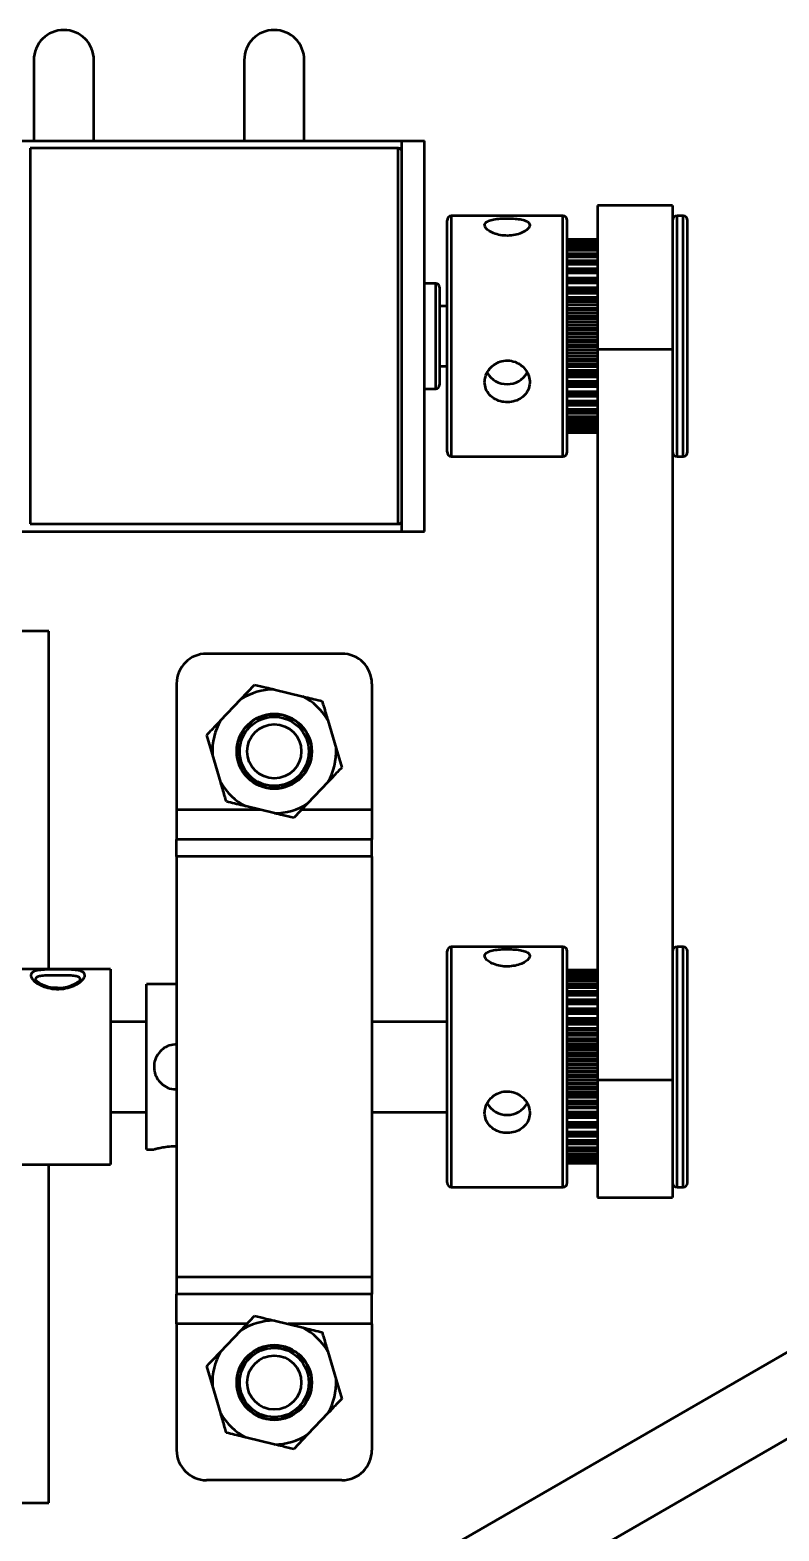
# Model space of a CAD drawing. Header units: millimetres. Extents: x 263 to 2983, y 441 to 2500.
# Drawn here: x 752.9 to 802.7, y 1828.7 to 1928.6 of the extents above; entities that cross this region are included whole.
import ezdxf

# ---------------------------------------------------------------- set-up
doc = ezdxf.new("R2010")
doc.units = ezdxf.units.MM
doc.header["$LTSCALE"] = 0.5
doc.layers.add('BOL', color=7, linetype='Continuous', lineweight=50)

msp = doc.modelspace()

# ---------------------------------------------------------------- linework, layer by layer
at = {"layer": 'BOL'}
for p, q in [((753.154, 1926.622), (753.154, 1921.252)), ((757.154, 1921.252), (757.154, 1926.622)), ((767.154, 1926.622), (767.154, 1921.252)), ((771.154, 1921.252), (771.154, 1926.622)), ((748.654, 1921.252), (777.654, 1921.252)), ((777.404, 1920.752), (752.904, 1920.752)), ((752.904, 1920.752), (752.904, 1895.752)), ((777.404, 1895.752), (777.404, 1920.752)), ((777.654, 1921.252), (779.154, 1921.252)), ((777.654, 1895.252), (777.654, 1921.252)), ((779.154, 1895.252), (779.154, 1921.252)), ((795.654, 1916.952), (790.654, 1916.952)), ((790.654, 1916.952), (790.654, 1907.362)), ((795.654, 1916.952), (795.654, 1907.362)), ((780.654, 1900.552), (780.654, 1915.952)), ((788.354, 1916.252), (780.954, 1916.252)), ((780.954, 1900.252), (780.954, 1916.252)), ((788.354, 1900.252), (788.354, 1916.252)), ((788.654, 1900.552), (788.654, 1915.952)), ((796.354, 1916.252), (795.954, 1916.252)), ((795.954, 1900.252), (795.954, 1916.252)), ((796.354, 1900.252), (796.354, 1916.252)), ((796.654, 1900.552), (796.654, 1915.952)), ((790.654, 1914.686), (788.654, 1914.686)), ((790.654, 1914.678), (788.654, 1914.678)), ((790.654, 1914.662), (788.654, 1914.662)), ((790.654, 1914.648), (788.654, 1914.648)), ((790.654, 1914.589), (788.654, 1914.589)), ((790.654, 1914.548), (788.654, 1914.548)), ((790.654, 1914.509), (788.654, 1914.509)), ((790.654, 1914.4), (788.654, 1914.4)), ((790.654, 1914.335), (788.654, 1914.335)), ((790.654, 1914.272), (788.654, 1914.272)), ((790.654, 1914.114), (788.654, 1914.114)), ((790.654, 1914.026), (788.654, 1914.026)), ((790.654, 1913.94), (788.654, 1913.94)), ((790.654, 1913.736), (788.654, 1913.736)), ((790.654, 1913.626), (788.654, 1913.626)), ((790.654, 1913.517), (788.654, 1913.517)), ((790.654, 1913.271), (788.654, 1913.271)), ((790.654, 1913.141), (788.654, 1913.141)), ((790.654, 1913.013), (788.654, 1913.013)), ((790.654, 1912.727), (788.654, 1912.727)), ((779.904, 1911.752), (779.154, 1911.752)), ((779.904, 1904.752), (779.904, 1911.752)), ((790.654, 1912.579), (788.654, 1912.579)), ((790.654, 1912.432), (788.654, 1912.432)), ((790.654, 1912.112), (788.654, 1912.112)), ((790.654, 1911.949), (788.654, 1911.949)), ((790.654, 1911.786), (788.654, 1911.786)), ((780.154, 1911.502), (780.154, 1905.002)), ((790.654, 1911.475), (788.654, 1911.475)), ((790.654, 1911.437), (788.654, 1911.437)), ((790.654, 1911.26), (788.654, 1911.26)), ((790.654, 1911.084), (788.654, 1911.084)), ((790.654, 1910.815), (788.654, 1910.815)), ((780.654, 1910.252), (780.154, 1910.252)), ((790.654, 1910.712), (788.654, 1910.712)), ((790.654, 1910.524), (788.654, 1910.524)), ((790.654, 1910.338), (788.654, 1910.338)), ((790.654, 1910.114), (788.654, 1910.114)), ((790.654, 1909.947), (788.654, 1909.947)), ((790.654, 1909.753), (788.654, 1909.753)), ((790.654, 1909.559), (788.654, 1909.559)), ((790.654, 1909.384), (788.654, 1909.384)), ((790.654, 1909.179), (788.654, 1909.179)), ((790.654, 1909.156), (788.654, 1909.156)), ((790.654, 1908.957), (788.654, 1908.957)), ((790.654, 1908.759), (788.654, 1908.759)), ((790.654, 1908.636), (788.654, 1908.636)), ((790.654, 1908.429), (788.654, 1908.429)), ((790.654, 1908.351), (788.654, 1908.351)), ((790.654, 1908.151), (788.654, 1908.151)), ((790.654, 1907.951), (788.654, 1907.951)), ((790.654, 1907.883), (788.654, 1907.883)), ((790.654, 1907.676), (788.654, 1907.676)), ((790.654, 1907.544), (788.654, 1907.544)), ((790.654, 1907.346), (788.654, 1907.346)), ((790.654, 1907.148), (788.654, 1907.148)), ((790.654, 1907.135), (788.654, 1907.135)), ((790.654, 1906.932), (788.654, 1906.932)), ((790.654, 1906.748), (788.654, 1906.748)), ((795.654, 1907.362), (790.654, 1907.362)), ((790.654, 1907.362), (790.654, 1858.733)), ((795.654, 1907.362), (795.654, 1858.733)), ((780.154, 1906.252), (780.654, 1906.252)), ((790.654, 1906.555), (788.654, 1906.555)), ((790.654, 1906.362), (788.654, 1906.362)), ((790.654, 1906.208), (788.654, 1906.208)), ((790.654, 1905.976), (788.654, 1905.976)), ((790.654, 1905.791), (788.654, 1905.791)), ((779.154, 1904.752), (779.904, 1904.752)), ((790.654, 1905.606), (788.654, 1905.606)), ((790.654, 1905.517), (788.654, 1905.517)), ((790.654, 1905.24), (788.654, 1905.24)), ((790.654, 1905.066), (788.654, 1905.066)), ((790.654, 1904.891), (788.654, 1904.891)), ((790.654, 1904.87), (788.654, 1904.87)), ((790.654, 1904.551), (788.654, 1904.551)), ((790.654, 1904.391), (788.654, 1904.391)), ((790.654, 1904.23), (788.654, 1904.23)), ((790.654, 1903.921), (788.654, 1903.921)), ((790.654, 1903.777), (788.654, 1903.777)), ((790.654, 1903.633), (788.654, 1903.633)), ((790.654, 1903.359), (788.654, 1903.359)), ((790.654, 1903.234), (788.654, 1903.234)), ((790.654, 1903.108), (788.654, 1903.108)), ((790.654, 1902.874), (788.654, 1902.874)), ((790.654, 1902.77), (788.654, 1902.77)), ((790.654, 1902.664), (788.654, 1902.664)), ((790.654, 1902.474), (788.654, 1902.474)), ((790.654, 1902.392), (788.654, 1902.392)), ((790.654, 1902.308), (788.654, 1902.308)), ((790.654, 1902.165), (788.654, 1902.165)), ((790.654, 1902.107), (788.654, 1902.107)), ((790.654, 1902.046), (788.654, 1902.046)), ((790.654, 1901.953), (788.654, 1901.953)), ((790.654, 1901.918), (788.654, 1901.918)), ((790.654, 1901.882), (788.654, 1901.882)), ((790.654, 1901.839), (788.654, 1901.839)), ((790.654, 1901.83), (788.654, 1901.83)), ((790.654, 1901.818), (788.654, 1901.818)), ((780.954, 1900.252), (788.354, 1900.252)), ((795.954, 1900.252), (796.354, 1900.252)), ((752.904, 1895.752), (777.404, 1895.752)), ((748.654, 1895.252), (777.654, 1895.252)), ((777.654, 1895.252), (779.154, 1895.252)), ((754.154, 1888.622), (749.254, 1888.622)), ((754.154, 1866.122), (754.154, 1888.622)), ((773.654, 1887.122), (764.654, 1887.122)), ((762.654, 1885.122), (762.654, 1876.728)), ((766.935, 1884.092), (767.85, 1885.054)), ((775.654, 1885.122), (775.654, 1876.728)), ((765.58, 1882.67), (766.935, 1884.092)), ((769.14, 1884.741), (771.049, 1884.279)), ((772.714, 1882.694), (773.268, 1880.809)), ((765.039, 1880.436), (764.665, 1881.709)), ((773.268, 1880.809), (773.643, 1879.536)), ((765.594, 1878.551), (765.039, 1880.436)), ((772.727, 1878.575), (771.373, 1877.152)), ((769.167, 1876.504), (767.258, 1876.966)), ((771.373, 1877.152), (770.457, 1876.191)), ((762.654, 1876.728), (762.654, 1874.747)), ((768.239, 1876.728), (762.654, 1876.728)), ((775.654, 1876.728), (770.969, 1876.728)), ((775.654, 1876.728), (775.654, 1874.747)), ((775.654, 1874.747), (762.654, 1874.747)), ((762.654, 1873.622), (762.654, 1874.747)), ((775.654, 1873.622), (775.654, 1874.747)), ((775.654, 1873.622), (762.654, 1873.622)), ((762.654, 1873.622), (762.654, 1845.622)), ((775.654, 1873.622), (775.654, 1845.622)), ((780.654, 1851.922), (780.654, 1867.322)), ((788.354, 1867.622), (780.954, 1867.622)), ((780.954, 1851.622), (780.954, 1867.622)), ((788.354, 1851.622), (788.354, 1867.622)), ((788.654, 1851.922), (788.654, 1867.322)), ((796.354, 1867.622), (795.954, 1867.622)), ((795.954, 1851.622), (795.954, 1867.622)), ((796.354, 1851.622), (796.354, 1867.622)), ((796.654, 1851.922), (796.654, 1867.322)), ((758.254, 1866.122), (751.754, 1866.122)), ((758.254, 1866.122), (758.254, 1865.719)), ((790.654, 1866.056), (788.654, 1866.056)), ((790.654, 1866.048), (788.654, 1866.048)), ((790.654, 1866.032), (788.654, 1866.032)), ((790.654, 1866.018), (788.654, 1866.018)), ((790.654, 1865.959), (788.654, 1865.959)), ((790.654, 1865.918), (788.654, 1865.918)), ((790.654, 1865.88), (788.654, 1865.88)), ((758.254, 1865.719), (758.254, 1853.122)), ((762.654, 1865.122), (760.654, 1865.122)), ((760.654, 1859.622), (760.654, 1865.122)), ((790.654, 1865.77), (788.654, 1865.77)), ((790.654, 1865.705), (788.654, 1865.705)), ((790.654, 1865.642), (788.654, 1865.642)), ((790.654, 1865.484), (788.654, 1865.484)), ((790.654, 1865.396), (788.654, 1865.396)), ((790.654, 1865.31), (788.654, 1865.31)), ((790.654, 1865.106), (788.654, 1865.106)), ((790.654, 1864.996), (788.654, 1864.996)), ((790.654, 1864.888), (788.654, 1864.888)), ((790.654, 1864.641), (788.654, 1864.641)), ((790.654, 1864.511), (788.654, 1864.511)), ((790.654, 1864.383), (788.654, 1864.383)), ((790.654, 1864.097), (788.654, 1864.097)), ((790.654, 1863.949), (788.654, 1863.949)), ((790.654, 1863.803), (788.654, 1863.803)), ((790.654, 1863.483), (788.654, 1863.483)), ((790.654, 1863.319), (788.654, 1863.319)), ((790.654, 1863.157), (788.654, 1863.157)), ((790.654, 1862.845), (788.654, 1862.845)), ((790.654, 1862.807), (788.654, 1862.807)), ((760.654, 1862.622), (758.254, 1862.622)), ((780.654, 1862.622), (775.654, 1862.622)), ((790.654, 1862.631), (788.654, 1862.631)), ((790.654, 1862.455), (788.654, 1862.455)), ((790.654, 1862.185), (788.654, 1862.185)), ((790.654, 1862.082), (788.654, 1862.082)), ((790.654, 1861.895), (788.654, 1861.895)), ((790.654, 1861.708), (788.654, 1861.708)), ((790.654, 1861.484), (788.654, 1861.484)), ((790.654, 1861.317), (788.654, 1861.317)), ((790.654, 1861.123), (788.654, 1861.123)), ((790.654, 1860.929), (788.654, 1860.929)), ((790.654, 1860.754), (788.654, 1860.754)), ((790.654, 1860.549), (788.654, 1860.549)), ((790.654, 1860.526), (788.654, 1860.526)), ((790.654, 1860.327), (788.654, 1860.327)), ((790.654, 1860.129), (788.654, 1860.129)), ((790.654, 1860.007), (788.654, 1860.007)), ((790.654, 1859.799), (788.654, 1859.799)), ((760.654, 1854.122), (760.654, 1859.622)), ((790.654, 1859.721), (788.654, 1859.721)), ((790.654, 1859.521), (788.654, 1859.521)), ((790.654, 1859.321), (788.654, 1859.321)), ((790.654, 1859.253), (788.654, 1859.253)), ((790.654, 1859.046), (788.654, 1859.046)), ((790.654, 1858.914), (788.654, 1858.914)), ((790.654, 1858.716), (788.654, 1858.716)), ((790.654, 1858.518), (788.654, 1858.518)), ((790.654, 1858.505), (788.654, 1858.505)), ((790.654, 1858.302), (788.654, 1858.302)), ((790.654, 1858.118), (788.654, 1858.118)), ((790.654, 1857.925), (788.654, 1857.925)), ((795.654, 1858.733), (790.654, 1858.733)), ((790.654, 1858.733), (790.654, 1850.922)), ((795.654, 1858.733), (795.654, 1850.922)), ((790.654, 1857.732), (788.654, 1857.732)), ((790.654, 1857.579), (788.654, 1857.579)), ((790.654, 1857.346), (788.654, 1857.346)), ((790.654, 1857.162), (788.654, 1857.162)), ((790.654, 1856.976), (788.654, 1856.976)), ((790.654, 1856.888), (788.654, 1856.888)), ((758.254, 1856.622), (760.654, 1856.622)), ((775.654, 1856.622), (780.654, 1856.622)), ((790.654, 1856.61), (788.654, 1856.61)), ((790.654, 1856.436), (788.654, 1856.436)), ((790.654, 1856.262), (788.654, 1856.262)), ((790.654, 1856.24), (788.654, 1856.24)), ((790.654, 1855.922), (788.654, 1855.922)), ((790.654, 1855.762), (788.654, 1855.762)), ((790.654, 1855.601), (788.654, 1855.601)), ((790.654, 1855.291), (788.654, 1855.291)), ((790.654, 1855.148), (788.654, 1855.148)), ((790.654, 1855.003), (788.654, 1855.003)), ((760.654, 1854.122), (761.171, 1854.122)), ((790.654, 1854.729), (788.654, 1854.729)), ((790.654, 1854.604), (788.654, 1854.604)), ((790.654, 1854.478), (788.654, 1854.478)), ((790.654, 1854.244), (788.654, 1854.244)), ((790.654, 1854.14), (788.654, 1854.14)), ((790.654, 1854.034), (788.654, 1854.034)), ((790.654, 1853.845), (788.654, 1853.845)), ((752.119, 1853.122), (758.254, 1853.122)), ((754.154, 1830.622), (754.154, 1853.122)), ((790.654, 1853.762), (788.654, 1853.762)), ((790.654, 1853.678), (788.654, 1853.678)), ((790.654, 1853.536), (788.654, 1853.536)), ((790.654, 1853.477), (788.654, 1853.477)), ((790.654, 1853.416), (788.654, 1853.416)), ((790.654, 1853.323), (788.654, 1853.323)), ((790.654, 1853.289), (788.654, 1853.289)), ((790.654, 1853.252), (788.654, 1853.252)), ((790.654, 1853.209), (788.654, 1853.209)), ((790.654, 1853.2), (788.654, 1853.2)), ((790.654, 1853.189), (788.654, 1853.189)), ((780.954, 1851.622), (788.354, 1851.622)), ((790.654, 1850.922), (795.654, 1850.922)), ((795.954, 1851.622), (796.354, 1851.622)), ((774.56, 1824.061), (816.674, 1848.376)), ((775.654, 1845.622), (762.654, 1845.622)), ((762.654, 1845.622), (762.654, 1844.498)), ((775.654, 1845.622), (775.654, 1844.498)), ((775.654, 1844.498), (762.654, 1844.498)), ((762.654, 1842.516), (762.654, 1844.498)), ((775.654, 1842.516), (775.654, 1844.498)), ((777.06, 1819.731), (819.174, 1844.046)), ((766.935, 1842.092), (767.85, 1843.053)), ((762.654, 1842.516), (762.654, 1834.122)), ((767.339, 1842.516), (762.654, 1842.516)), ((765.58, 1840.67), (766.935, 1842.092)), ((769.14, 1842.741), (771.049, 1842.279)), ((775.654, 1842.516), (770.069, 1842.516)), ((775.654, 1842.516), (775.654, 1834.122)), ((772.714, 1840.693), (773.268, 1838.809)), ((765.039, 1838.436), (764.665, 1839.709)), ((773.268, 1838.809), (773.643, 1837.536)), ((765.594, 1836.551), (765.039, 1838.436)), ((772.727, 1836.575), (771.373, 1835.152)), ((769.167, 1834.504), (767.258, 1834.966)), ((771.373, 1835.152), (770.457, 1834.191)), ((773.654, 1832.122), (764.654, 1832.122)), ((748.625, 1830.622), (754.154, 1830.622))]:
    msp.add_line(p, q, dxfattribs=at)
at = {"layer": 'BOL', "flags": 128}
for points in [[(770.418, 1878.478), (769.57, 1878.168), (768.642, 1878.186), (767.813, 1878.525), (767.054, 1879.285), (766.685, 1880.302), (766.741, 1881.237), (767.163, 1882.117), (767.869, 1882.755), (768.76, 1883.08), (769.735, 1883.043), (770.59, 1882.656), (771.255, 1881.958), (771.606, 1881.054), (771.582, 1880.074), (771.158, 1879.146), (770.418, 1878.478), (770.418, 1878.478)], [(770.418, 1836.478), (769.57, 1836.168), (768.642, 1836.186), (767.813, 1836.525), (767.054, 1837.285), (766.685, 1838.302), (766.741, 1839.237), (767.163, 1840.117), (767.869, 1840.755), (768.76, 1841.081), (769.735, 1841.043), (770.59, 1840.656), (771.255, 1839.958), (771.606, 1839.054), (771.582, 1838.074), (771.158, 1837.146), (770.418, 1836.478), (770.418, 1836.478)]]:
    msp.add_lwpolyline(points, dxfattribs=at)
at = {"layer": 'BOL'}
for centre, radius in [((769.154, 1880.622), 2.5), ((769.154, 1880.622), 2.3), ((769.154, 1880.622), 1.8), ((769.154, 1838.622), 2.5), ((769.154, 1838.622), 2.3), ((769.154, 1838.622), 1.8)]:
    msp.add_circle(centre, radius, dxfattribs=at)
for centre, radius, start, end in [((755.154, 1926.622), 2, 0, 180), ((769.154, 1926.622), 2, 0, 180), ((777.404, 1920.502), 0.25, 0, 90), ((780.954, 1915.952), 0.3, 90, 180), ((788.354, 1915.952), 0.3, 0, 90), ((795.954, 1915.952), 0.3, 90, 180), ((796.354, 1915.952), 0.3, 0, 90), ((779.904, 1911.502), 0.25, 0, 90), ((784.654, 1906.602), 1.547, 210.26272, 329.71172), ((779.904, 1905.002), 0.25, 270, 0), ((780.954, 1900.552), 0.3, 180, 270), ((788.354, 1900.552), 0.3, 270, 0), ((795.954, 1900.552), 0.3, 180, 270), ((796.354, 1900.552), 0.3, 270, 0), ((777.404, 1896.002), 0.25, 270, 0), ((764.654, 1885.122), 2, 90, 180), ((773.654, 1885.122), 2, 0, 90), ((769.154, 1880.622), 4.119, 90.18721, 122.59771), ((769.154, 1880.622), 4.119, 30.18721, 62.59771), ((769.154, 1880.622), 4.119, 150.18721, 182.59771), ((769.154, 1880.622), 4.119, 330.18721, 2.59771), ((769.154, 1880.622), 4.119, 210.18721, 242.59771), ((769.154, 1880.622), 4.119, 270.18721, 302.59771), ((780.954, 1867.322), 0.3, 90, 180), ((788.354, 1867.322), 0.3, 0, 90), ((795.954, 1867.322), 0.3, 90, 180), ((796.354, 1867.322), 0.3, 0, 90), ((784.654, 1857.972), 1.547, 210.26272, 329.71172), ((780.954, 1851.922), 0.3, 180, 270), ((788.354, 1851.922), 0.3, 270, 0), ((795.954, 1851.922), 0.3, 180, 270), ((796.354, 1851.922), 0.3, 270, 0), ((769.154, 1838.622), 4.119, 90.18721, 122.59771), ((769.154, 1838.622), 4.119, 30.18721, 62.59771), ((769.154, 1838.622), 4.119, 150.18721, 182.59771), ((769.154, 1838.622), 4.119, 330.18721, 2.59771), ((769.154, 1838.622), 4.119, 210.18721, 242.59771), ((769.154, 1838.622), 4.119, 270.18721, 302.59771), ((764.654, 1834.122), 2, 180, 270), ((773.654, 1834.122), 2, 270, 0)]:
    msp.add_arc(centre, radius, start, end, dxfattribs=at)
for points, knots in [([(783.154, 1915.642), (783.17, 1915.575), (783.203, 1915.441), (783.456, 1915.23), (783.832, 1915.053), (784.306, 1914.943), (784.816, 1914.925), (785.304, 1915.002), (785.721, 1915.156), (786.023, 1915.359), (786.171, 1915.572), (786.148, 1915.764), (785.961, 1915.913), (785.629, 1916.014), (785.186, 1916.072), (784.682, 1916.091), (784.179, 1916.076), (783.73, 1916.024), (783.383, 1915.928), (783.184, 1915.797), (783.163, 1915.688), (783.154, 1915.642)], [0, 0, 0, 0, 0.0530507, 0.1060855, 0.1596817, 0.2136941, 0.2670799, 0.3197671, 0.3727751, 0.4266172, 0.4805218, 0.533627, 0.586323, 0.6395996, 0.6935803, 0.7472897, 0.8001498, 0.8529136, 0.9064777, 0.9604955, 1, 1, 1, 1]), ([(783.154, 1905.188), (783.17, 1905.035), (783.203, 1904.729), (783.456, 1904.334), (783.832, 1904.036), (784.306, 1903.866), (784.816, 1903.84), (785.304, 1903.957), (785.721, 1904.205), (786.023, 1904.568), (786.171, 1905.012), (786.148, 1905.484), (785.961, 1905.932), (785.629, 1906.307), (785.186, 1906.561), (784.682, 1906.656), (784.179, 1906.58), (783.73, 1906.347), (783.383, 1905.986), (783.184, 1905.576), (783.163, 1905.303), (783.154, 1905.188)], [0, 0, 0, 0, 0.053053, 0.106078, 0.159673, 0.213691, 0.267076, 0.319764, 0.37277, 0.426612, 0.480514, 0.533618, 0.58632, 0.639596, 0.693578, 0.747287, 0.800148, 0.852911, 0.906474, 0.960489, 1, 1, 1, 1]), ([(767.85, 1885.054), (768.102, 1884.992), (768.528, 1884.89), (768.963, 1884.784), (769.14, 1884.741)], [0, 0, 0, 0, 0.592738, 1, 1, 1, 1]), ([(771.049, 1884.279), (771.113, 1884.264), (771.549, 1884.158), (771.975, 1884.055), (772.339, 1883.967)], [0, 0, 0, 0, 0.14598, 1, 1, 1, 1]), ([(772.339, 1883.967), (772.378, 1883.837), (772.501, 1883.419), (772.627, 1882.99), (772.714, 1882.694)], [0, 0, 0, 0, 0.309702, 1, 1, 1, 1]), ([(764.665, 1881.709), (764.758, 1881.807), (765.059, 1882.123), (765.367, 1882.447), (765.58, 1882.67)], [0, 0, 0, 0, 0.3096924, 1, 1, 1, 1]), ([(773.643, 1879.536), (773.55, 1879.438), (773.249, 1879.122), (772.94, 1878.798), (772.727, 1878.575)], [0, 0, 0, 0, 0.3096924, 1, 1, 1, 1]), ([(765.968, 1877.278), (765.93, 1877.408), (765.807, 1877.826), (765.681, 1878.255), (765.594, 1878.551)], [0, 0, 0, 0, 0.309702, 1, 1, 1, 1]), ([(770.321, 1878.641), (770.339, 1878.61), (770.371, 1878.556), (770.404, 1878.502), (770.418, 1878.478)], [0, 0, 0, 0, 0.56022, 1, 1, 1, 1]), ([(767.258, 1876.966), (767.195, 1876.981), (766.759, 1877.087), (766.332, 1877.19), (765.968, 1877.278)], [0, 0, 0, 0, 0.14598, 1, 1, 1, 1]), ([(770.457, 1876.191), (770.205, 1876.252), (769.78, 1876.355), (769.345, 1876.461), (769.167, 1876.504)], [0, 0, 0, 0, 0.592738, 1, 1, 1, 1]), ([(783.154, 1867.012), (783.17, 1866.945), (783.203, 1866.812), (783.456, 1866.601), (783.832, 1866.423), (784.306, 1866.313), (784.816, 1866.296), (785.304, 1866.373), (785.721, 1866.526), (786.023, 1866.729), (786.171, 1866.943), (786.148, 1867.134), (785.961, 1867.283), (785.629, 1867.385), (785.186, 1867.442), (784.682, 1867.461), (784.179, 1867.446), (783.73, 1867.394), (783.383, 1867.298), (783.184, 1867.167), (783.163, 1867.058), (783.154, 1867.012)], [0, 0, 0, 0, 0.053054, 0.106083, 0.159682, 0.213696, 0.267082, 0.31977, 0.37278, 0.426622, 0.480522, 0.533627, 0.586323, 0.639602, 0.693582, 0.747291, 0.800151, 0.852916, 0.90648, 0.960498, 1, 1, 1, 1]), ([(752.954, 1865.719), (752.954, 1865.731), (752.958, 1865.812), (753.052, 1865.937), (753.358, 1866.044), (753.822, 1866.095), (754.399, 1866.111), (755.013, 1866.112), (755.585, 1866.099), (756.068, 1866.058), (756.406, 1865.965), (756.571, 1865.805), (756.549, 1865.585), (756.338, 1865.325), (755.956, 1865.067), (755.433, 1864.866), (754.828, 1864.78), (754.226, 1864.833), (753.689, 1865.002), (753.263, 1865.247), (752.999, 1865.509), (752.968, 1865.654), (752.954, 1865.719)], [0, 0, 0, 0, 0.008753, 0.061376, 0.113781, 0.167276, 0.220759, 0.272212, 0.32243, 0.374319, 0.428963, 0.479603, 0.532518, 0.585108, 0.637968, 0.691733, 0.744439, 0.795016, 0.845661, 0.898885, 0.954173, 1, 1, 1, 1]), ([(756.234, 1865.42), (756.24, 1865.447), (756.259, 1865.533), (756.124, 1865.625), (755.848, 1865.688), (755.443, 1865.706), (754.969, 1865.707), (754.46, 1865.708), (753.98, 1865.705), (753.593, 1865.679), (753.337, 1865.607), (753.257, 1865.511), (753.254, 1865.447), (753.254, 1865.438)], [0, 0, 0, 0, 0.046774, 0.145276, 0.253044, 0.356967, 0.458565, 0.562982, 0.671051, 0.777866, 0.880899, 0.983057, 1, 1, 1, 1]), ([(754.634, 1864.881), (754.555, 1864.881), (754.292, 1864.882), (753.876, 1865.007), (753.498, 1865.193), (753.322, 1865.348), (753.283, 1865.401), (753.273, 1865.415)], [0, 0, 0, 0, 0.118154, 0.394503, 0.682757, 0.920145, 1, 1, 1, 1]), ([(756.254, 1865.419), (756.256, 1865.432), (756.261, 1865.462), (756.162, 1865.312), (755.909, 1865.137), (755.506, 1864.961), (755.042, 1864.855), (754.742, 1864.874), (754.634, 1864.881)], [0, 0, 0, 0, 0.127717, 0.291625, 0.460108, 0.662491, 0.878449, 1, 1, 1, 1]), ([(762.654, 1861.122), (762.489, 1861.106), (762.159, 1861.075), (761.717, 1860.827), (761.373, 1860.457), (761.168, 1859.985), (761.133, 1859.476), (761.263, 1858.993), (761.541, 1858.574), (761.945, 1858.274), (762.342, 1858.121), (762.583, 1858.138), (762.654, 1858.143)], [0, 0, 0, 0, 0.104634, 0.20917, 0.31618, 0.424949, 0.531101, 0.634491, 0.73896, 0.846773, 0.955271, 1, 1, 1, 1]), ([(783.154, 1856.558), (783.17, 1856.405), (783.203, 1856.099), (783.456, 1855.704), (783.832, 1855.406), (784.306, 1855.236), (784.816, 1855.21), (785.304, 1855.327), (785.721, 1855.575), (786.023, 1855.939), (786.171, 1856.382), (786.148, 1856.855), (785.961, 1857.303), (785.629, 1857.677), (785.186, 1857.931), (784.682, 1858.026), (784.179, 1857.95), (783.73, 1857.717), (783.383, 1857.356), (783.184, 1856.946), (783.163, 1856.673), (783.154, 1856.558)], [0, 0, 0, 0, 0.053053, 0.106088, 0.159683, 0.213697, 0.267083, 0.319771, 0.372778, 0.42662, 0.480521, 0.533625, 0.586328, 0.639603, 0.693586, 0.747294, 0.800153, 0.852923, 0.906486, 0.9605, 1, 1, 1, 1]), ([(762.654, 1854.331), (762.489, 1854.326), (762.159, 1854.317), (761.716, 1854.253), (761.376, 1854.181), (761.176, 1854.129), (761.173, 1854.128), (761.171, 1854.127)], [0, 0, 0, 0, 0.209363, 0.418515, 0.632638, 0.85028, 1, 1, 1, 1]), ([(767.85, 1843.053), (768.102, 1842.992), (768.528, 1842.889), (768.963, 1842.784), (769.14, 1842.741)], [0, 0, 0, 0, 0.59275, 1, 1, 1, 1]), ([(771.049, 1842.279), (771.113, 1842.264), (771.549, 1842.158), (771.975, 1842.055), (772.339, 1841.967)], [0, 0, 0, 0, 0.145983, 1, 1, 1, 1]), ([(772.339, 1841.967), (772.378, 1841.837), (772.501, 1841.419), (772.627, 1840.99), (772.714, 1840.693)], [0, 0, 0, 0, 0.3097577, 1, 1, 1, 1]), ([(764.665, 1839.709), (764.758, 1839.807), (765.059, 1840.123), (765.367, 1840.447), (765.58, 1840.67)], [0, 0, 0, 0, 0.3096924, 1, 1, 1, 1]), ([(773.643, 1837.536), (773.55, 1837.438), (773.249, 1837.122), (772.94, 1836.798), (772.727, 1836.575)], [0, 0, 0, 0, 0.3096924, 1, 1, 1, 1]), ([(765.968, 1835.278), (765.93, 1835.408), (765.807, 1835.826), (765.681, 1836.255), (765.594, 1836.551)], [0, 0, 0, 0, 0.309676, 1, 1, 1, 1]), ([(770.321, 1836.641), (770.339, 1836.61), (770.372, 1836.556), (770.404, 1836.502), (770.418, 1836.478)], [0, 0, 0, 0, 0.559813, 1, 1, 1, 1]), ([(767.258, 1834.966), (767.195, 1834.981), (766.759, 1835.087), (766.332, 1835.19), (765.968, 1835.278)], [0, 0, 0, 0, 0.145983, 1, 1, 1, 1]), ([(770.457, 1834.191), (770.205, 1834.252), (769.78, 1834.355), (769.345, 1834.461), (769.167, 1834.504)], [0, 0, 0, 0, 0.592738, 1, 1, 1, 1])]:
    msp.add_open_spline(points, degree=3, knots=knots, dxfattribs=at)

doc.saveas('drawing.dxf')
